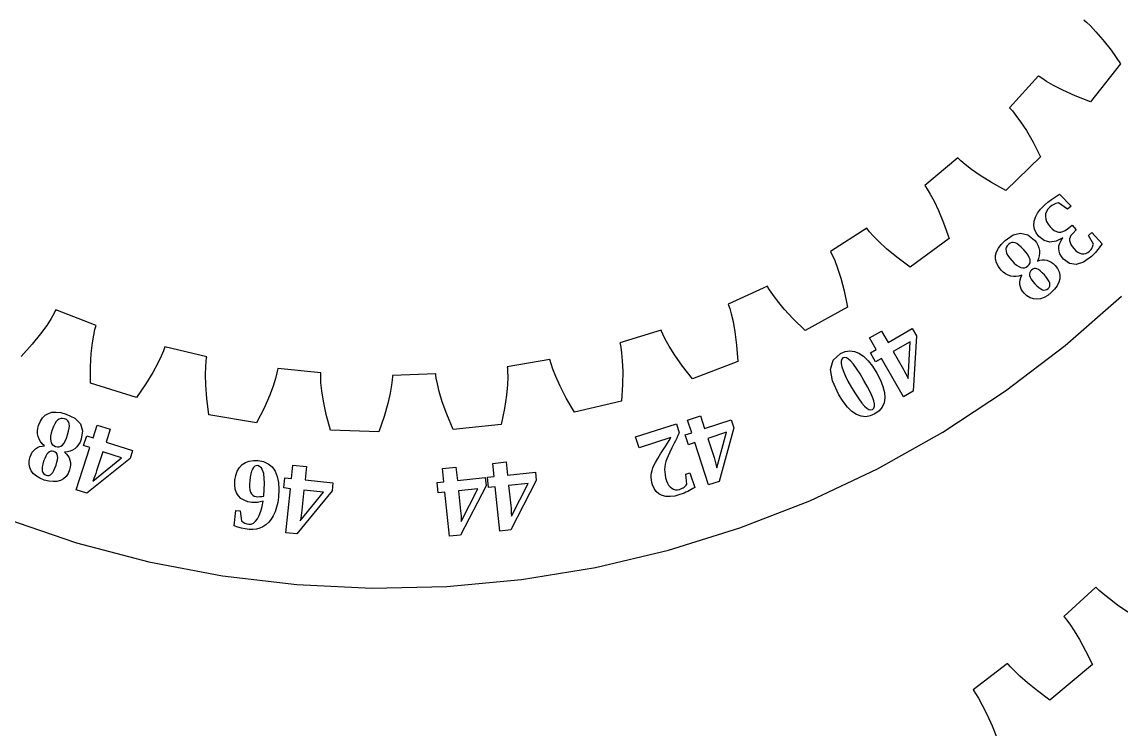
# Model space of a CAD drawing. Header units: metres. Extents: x -322 to 194, y -258 to 258.
# Drawn here: x -73.9 to 73.9, y -163.3 to -68.3 of the extents above; entities that cross this region are included whole.
import ezdxf

# ---------------------------------------------------------------- set-up
doc = ezdxf.new("R2010")
doc.units = ezdxf.units.M

msp = doc.modelspace()

# ---------------------------------------------------------------- linework, layer by layer
for p, q in [((68.8951, -67.9913), (69.2339, -68.2798)), ((69.2339, -68.2798), (69.7812, -68.795)), ((69.7812, -68.795), (70.5247, -69.5703)), ((70.5247, -69.5703), (71.4524, -70.6449)), ((71.4524, -70.6449), (72.5517, -72.0657)), ((72.5517, -72.0657), (73.8079, -73.8893)), ((73.8079, -73.8893), (69.7821, -78.9872)), ((62.7911, -75.4833), (58.8917, -79.7946)), ((62.906, -75.5755), (62.7911, -75.4833)), ((63.2651, -75.8382), (62.906, -75.5755)), ((63.8931, -76.2512), (63.2651, -75.8382)), ((64.8197, -76.7947), (63.8931, -76.2512)), ((66.0801, -77.448), (64.8197, -76.7947)), ((67.717, -78.188), (66.0801, -77.448)), ((69.7821, -78.9872), (67.717, -78.188)), ((58.8917, -79.7946), (58.995, -79.8997)), ((58.995, -79.8997), (59.2923, -80.2307)), ((59.2923, -80.2307), (59.7661, -80.8143)), ((59.7661, -80.8143), (60.3996, -81.6817)), ((60.3996, -81.6817), (61.1758, -82.8704)), ((61.1758, -82.8704), (62.0759, -84.4251)), ((62.0759, -84.4251), (63.0778, -86.3998)), ((51.9469, -86.5112), (47.5076, -90.2643)), ((52.0484, -86.6179), (51.9469, -86.5112)), ((52.3693, -86.9261), (52.0484, -86.6179)), ((52.9367, -87.4191), (52.3693, -86.9261)), ((63.0778, -86.3998), (58.4084, -90.9157)), ((53.7825, -88.0813), (52.9367, -87.4191)), ((54.9446, -88.8967), (53.7825, -88.0813)), ((56.4683, -89.8483), (54.9446, -88.8967)), ((58.4084, -90.9157), (56.4683, -89.8483)), ((47.5076, -90.2643), (47.5959, -90.3822)), ((47.5959, -90.3822), (47.8465, -90.7499)), ((47.8465, -90.7499), (48.2382, -91.3914)), ((48.2382, -91.3914), (48.7505, -92.3356)), ((65.0889, -91.7529), (65.6325, -91.4229)), ((65.6325, -91.4229), (67.1682, -93.0074)), ((48.7505, -92.3356), (49.3613, -93.6171)), ((63.0604, -93.432), (63.5867, -92.9004)), ((63.5867, -92.9004), (64.0659, -92.4916)), ((64.0659, -92.4916), (64.5667, -92.1092)), ((64.5773, -92.9581), (64.3267, -93.1559)), ((64.5667, -92.1092), (65.0889, -91.7529)), ((64.8508, -92.7957), (64.5773, -92.9581)), ((65.1469, -92.6686), (64.8508, -92.7957)), ((65.4659, -92.5769), (65.1469, -92.6686)), ((66.7045, -93.4249), (65.4659, -92.5769)), ((67.1682, -93.0074), (66.7045, -93.4249)), ((49.3613, -93.6171), (50.0462, -95.2779)), ((62.2123, -95.0623), (62.3732, -94.513)), ((62.3732, -94.513), (62.656, -93.9695)), ((62.656, -93.9695), (63.0604, -93.432)), ((63.7603, -94.0647), (63.7266, -94.4053)), ((63.7266, -94.4053), (63.7709, -94.7559)), ((63.8716, -93.7429), (63.7603, -94.0647)), ((64.0604, -93.44), (63.8716, -93.7429)), ((64.3267, -93.1559), (64.0604, -93.44)), ((39.7295, -95.9953), (34.8296, -99.1233)), ((39.8159, -96.1146), (39.7295, -95.9953)), ((50.0462, -95.2779), (50.776, -97.3685)), ((62.1764, -95.6038), (62.2123, -95.0623)), ((62.2698, -96.1227), (62.1764, -95.6038)), ((63.7709, -94.7559), (63.893, -95.1069)), ((63.893, -95.1069), (64.0931, -95.4582)), ((64.0931, -95.4582), (64.371, -95.8099)), ((64.371, -95.8099), (64.6477, -96.0827)), ((66.7097, -96.067), (67.3267, -95.5761)), ((67.3267, -95.5761), (67.8761, -96.1862)), ((40.0928, -96.4628), (39.8159, -96.1146)), ((40.5895, -97.0271), (40.0928, -96.4628)), ((41.3395, -97.7961), (40.5895, -97.0271)), ((50.776, -97.3685), (45.5463, -101.222)), ((58.3094, -97.6521), (59.3834, -96.9029)), ((59.3834, -96.9029), (60.3982, -96.6429)), ((60.3982, -96.6429), (61.3539, -96.872)), ((61.3539, -96.872), (62.2503, -97.5902)), ((62.4925, -96.6191), (62.2698, -96.1227)), ((62.8444, -97.093), (62.4925, -96.6191)), ((63.5521, -97.6649), (62.8444, -97.093)), ((64.6477, -96.0827), (64.9267, -96.2889)), ((64.9267, -96.2889), (65.2078, -96.4283)), ((66.082, -97.2633), (65.1709, -97.7501)), ((65.2078, -96.4283), (65.491, -96.5009)), ((65.491, -96.5009), (65.7802, -96.5036)), ((65.7802, -96.5036), (66.0797, -96.4321)), ((65.8274, -97.6205), (66.082, -97.2633)), ((66.0797, -96.4321), (66.3895, -96.2866)), ((66.3895, -96.2866), (66.7097, -96.067)), ((66.9843, -97.4185), (66.9823, -97.661)), ((67.046, -97.1832), (66.9843, -97.4185)), ((67.1672, -96.9551), (67.046, -97.1832)), ((67.3481, -96.7342), (67.1672, -96.9551)), ((67.8761, -96.1862), (67.3481, -96.7342)), ((69.5246, -96.9531), (69.9631, -96.5583)), ((70.1875, -98.1257), (69.5246, -96.9531)), ((69.9631, -96.5583), (71.3468, -98.0951)), ((42.3825, -98.7591), (41.3395, -97.7961)), ((43.7658, -99.9053), (42.3825, -98.7591)), ((57.1526, -99.1864), (57.4071, -98.6835)), ((57.4071, -98.6835), (57.7927, -98.172)), ((57.7927, -98.172), (58.3094, -97.6521)), ((58.4669, -98.5827), (58.4162, -98.8167)), ((58.4162, -98.8167), (58.4322, -99.0661)), ((58.5841, -98.3642), (58.4669, -98.5827)), ((58.7678, -98.1611), (58.5841, -98.3642)), ((58.9757, -98.0098), (58.7678, -98.1611)), ((59.1913, -97.9234), (58.9757, -98.0098)), ((59.4147, -97.9019), (59.1913, -97.9234)), ((59.6458, -97.9451), (59.4147, -97.9019)), ((59.8954, -98.0608), (59.6458, -97.9451)), ((60.1741, -98.255), (59.8954, -98.0608)), ((60.4819, -98.5277), (60.1741, -98.255)), ((60.819, -98.879), (60.4819, -98.5277)), ((61.1408, -99.2591), (60.819, -98.879)), ((62.2503, -97.5902), (62.5107, -97.9186)), ((62.5107, -97.9186), (62.7104, -98.2581)), ((62.7104, -98.2581), (62.8495, -98.6087)), ((62.8495, -98.6087), (62.9278, -98.9704)), ((62.9278, -98.9704), (62.9468, -99.3364)), ((64.3276, -97.8839), (63.5521, -97.6649)), ((65.1709, -97.7501), (64.3276, -97.8839)), ((65.5155, -98.722), (65.5442, -98.3499)), ((65.562, -99.0927), (65.5155, -98.722)), ((65.5442, -98.3499), (65.6481, -97.9827)), ((65.6481, -97.9827), (65.8274, -97.6205)), ((66.9823, -97.661), (67.0407, -97.9141)), ((67.0407, -97.9141), (67.1601, -98.1812)), ((67.1601, -98.1812), (67.3405, -98.4623)), ((67.3405, -98.4623), (67.582, -98.7574)), ((67.582, -98.7574), (67.8382, -99.0099)), ((69.6472, -99.0858), (69.7724, -98.9637)), ((69.7724, -98.9637), (69.8759, -98.8422)), ((69.8759, -98.8422), (69.9579, -98.7214)), ((69.9579, -98.7214), (70.0182, -98.6011)), ((70.0182, -98.6011), (70.0659, -98.4815)), ((70.0659, -98.4815), (70.11, -98.3624)), ((70.11, -98.3624), (70.1505, -98.2438)), ((70.1505, -98.2438), (70.1875, -98.1257)), ((70.7872, -98.8642), (70.6162, -99.0665)), ((70.9659, -98.6349), (70.7872, -98.8642)), ((71.1525, -98.3785), (70.9659, -98.6349)), ((71.3468, -98.0951), (71.1525, -98.3785)), ((34.8296, -99.1233), (34.9014, -99.2519)), ((34.9014, -99.2519), (35.1007, -99.6497)), ((35.1007, -99.6497), (35.4035, -100.338)), ((35.4035, -100.338), (35.7853, -101.342)), ((45.5463, -101.222), (43.7658, -99.9053)), ((57.0291, -99.6808), (57.1526, -99.1864)), ((57.0323, -100.17), (57.0291, -99.6808)), ((57.1577, -100.656), (57.0323, -100.17)), ((58.4322, -99.0661), (58.5174, -99.338)), ((58.5174, -99.338), (58.6749, -99.6395)), ((58.6749, -99.6395), (58.9046, -99.9705)), ((58.9046, -99.9705), (59.2064, -100.331)), ((59.2064, -100.331), (59.5447, -100.681)), ((61.3888, -99.6029), (61.1408, -99.2591)), ((61.563, -99.9104), (61.3888, -99.6029)), ((61.6634, -100.181), (61.563, -99.9104)), ((61.656, -100.654), (61.6935, -100.426)), ((61.6935, -100.426), (61.6634, -100.181)), ((62.8106, -100.057), (62.6554, -100.412)), ((62.6554, -100.412), (62.9807, -100.309)), ((62.9077, -99.6986), (62.8106, -100.057)), ((62.9468, -99.3364), (62.9077, -99.6986)), ((62.9807, -100.309), (63.3008, -100.257)), ((63.3008, -100.257), (63.6159, -100.254)), ((63.6159, -100.254), (63.9258, -100.301)), ((63.9258, -100.301), (64.226, -100.4)), ((64.226, -100.4), (64.5125, -100.551)), ((65.6833, -99.4554), (65.562, -99.0927)), ((65.8795, -99.81), (65.6833, -99.4554)), ((66.1506, -100.157), (65.8795, -99.81)), ((66.9472, -100.756), (66.1506, -100.157)), ((67.8382, -99.0099), (68.099, -99.2035)), ((68.099, -99.2035), (68.3645, -99.3381)), ((68.3645, -99.3381), (68.6345, -99.4137)), ((68.6345, -99.4137), (68.902, -99.4284)), ((69.9193, -99.7721), (68.8315, -100.563)), ((68.902, -99.4284), (69.1599, -99.3786)), ((69.1599, -99.3786), (69.4084, -99.2644)), ((69.4084, -99.2644), (69.6472, -99.0858)), ((70.0988, -99.6055), (69.9193, -99.7721)), ((70.2748, -99.4324), (70.0988, -99.6055)), ((70.4473, -99.2527), (70.2748, -99.4324)), ((70.6162, -99.0665), (70.4473, -99.2527)), ((35.7853, -101.342), (36.2199, -102.693)), ((57.4053, -101.14), (57.1577, -100.656)), ((57.7751, -101.62), (57.4053, -101.14)), ((58.0701, -101.909), (57.7751, -101.62)), ((58.3831, -102.14), (58.0701, -101.909)), ((59.5447, -100.681), (59.8606, -100.956)), ((59.8606, -100.956), (60.154, -101.156)), ((60.154, -101.156), (60.4248, -101.279)), ((60.4248, -101.279), (60.6791, -101.33)), ((60.6791, -101.33), (60.9228, -101.31)), ((60.9228, -101.31), (61.1557, -101.22)), ((61.1557, -101.22), (61.3781, -101.06)), ((61.3781, -101.06), (61.5509, -100.866)), ((61.5509, -100.866), (61.656, -100.654)), ((61.7074, -101.773), (61.6169, -101.952)), ((61.8534, -101.609), (61.7074, -101.773)), ((62.022, -101.489), (61.8534, -101.609)), ((62.2, -101.423), (62.022, -101.489)), ((62.3875, -101.413), (62.2, -101.423)), ((62.5844, -101.457), (62.3875, -101.413)), ((62.799, -101.562), (62.5844, -101.457)), ((63.0396, -101.735), (62.799, -101.562)), ((63.3063, -101.974), (63.0396, -101.735)), ((64.5125, -100.551), (64.7853, -100.753)), ((64.7853, -100.753), (65.0444, -101.007)), ((65.0444, -101.007), (65.3596, -101.426)), ((65.3596, -101.426), (65.5658, -101.861)), ((65.5658, -101.861), (65.6629, -102.313)), ((67.8408, -100.891), (66.9472, -100.756)), ((68.8315, -100.563), (67.8408, -100.891)), ((36.2199, -102.693), (36.6773, -104.43)), ((58.7141, -102.315), (58.3831, -102.14)), ((59.063, -102.431), (58.7141, -102.315)), ((59.4246, -102.49), (59.063, -102.431)), ((59.7936, -102.488), (59.4246, -102.49)), ((60.17, -102.426), (59.7936, -102.488)), ((60.5538, -102.304), (60.17, -102.426)), ((60.282, -103.242), (60.3209, -102.928)), ((60.2948, -103.557), (60.282, -103.242)), ((60.3209, -102.928), (60.4115, -102.615)), ((60.4115, -102.615), (60.5538, -102.304)), ((61.6169, -101.952), (61.582, -102.146)), ((61.582, -102.146), (61.6027, -102.354)), ((61.6027, -102.354), (61.6828, -102.585)), ((61.6828, -102.585), (61.8255, -102.845)), ((61.8255, -102.845), (62.0307, -103.134)), ((62.0307, -103.134), (62.2986, -103.451)), ((63.5991, -102.28), (63.3063, -101.974)), ((63.8657, -102.596), (63.5991, -102.28)), ((64.072, -102.883), (63.8657, -102.596)), ((64.218, -103.142), (64.072, -102.883)), ((64.3037, -103.372), (64.218, -103.142)), ((64.3325, -103.58), (64.3037, -103.372)), ((65.5309, -103.254), (65.3025, -103.72)), ((65.651, -102.781), (65.5309, -103.254)), ((65.6629, -102.313), (65.651, -102.781)), ((26.357, -103.766), (21.0839, -106.213)), ((26.4267, -103.896), (26.357, -103.766)), ((26.6548, -104.278), (26.4267, -103.896)), ((27.0718, -104.904), (26.6548, -104.278)), ((36.6773, -104.43), (37.1219, -106.6)), ((60.3596, -103.869), (60.2948, -103.557)), ((60.4767, -104.17), (60.3596, -103.869)), ((60.6462, -104.46), (60.4767, -104.17)), ((60.8679, -104.741), (60.6462, -104.46)), ((61.2517, -105.098), (60.8679, -104.741)), ((62.2986, -103.451), (62.5833, -103.747)), ((62.5833, -103.747), (62.8487, -103.979)), ((62.8487, -103.979), (63.0948, -104.147)), ((63.0948, -104.147), (63.3215, -104.253)), ((63.3215, -104.253), (63.5325, -104.298)), ((63.5325, -104.298), (63.7315, -104.287)), ((63.7315, -104.287), (63.9183, -104.22)), ((63.9183, -104.22), (64.093, -104.096)), ((64.5209, -104.633), (64.0328, -105.019)), ((64.093, -104.096), (64.2271, -103.942)), ((64.2271, -103.942), (64.307, -103.77)), ((64.307, -103.77), (64.3325, -103.58)), ((64.9658, -104.18), (64.5209, -104.633)), ((65.3025, -103.72), (64.9658, -104.18)), ((21.0839, -106.213), (21.138, -106.35)), ((21.138, -106.35), (21.2825, -106.771)), ((27.7126, -105.766), (27.0718, -104.904)), ((28.618, -106.859), (27.7126, -105.766)), ((61.6641, -105.35), (61.2517, -105.098)), ((62.1053, -105.496), (61.6641, -105.35)), ((62.5752, -105.537), (62.1053, -105.496)), ((63.06, -105.471), (62.5752, -105.537)), ((63.5458, -105.299), (63.06, -105.471)), ((64.0328, -105.019), (63.5458, -105.299)), ((66.4019, -111.764), (73.9755, -105.116)), ((-69.5744, -107.495), (-69.9487, -108.147)), ((-69.3724, -107.099), (-69.5744, -107.495)), ((-69.3115, -106.965), (-69.3724, -107.099)), ((-63.8867, -109.054), (-69.3115, -106.965)), ((21.2825, -106.771), (21.4908, -107.493)), ((21.4908, -107.493), (21.7354, -108.539)), ((29.8362, -108.179), (28.618, -106.859)), ((37.1219, -106.6), (31.4253, -109.721)), ((-70.5306, -109.05), (-71.3608, -110.202)), ((-69.9487, -108.147), (-70.5306, -109.05)), ((-64.0476, -109.624), (-63.9315, -109.195)), ((-63.9315, -109.195), (-63.8867, -109.054)), ((21.7354, -108.539), (21.986, -109.937)), ((31.4253, -109.721), (29.8362, -108.179)), ((-71.3608, -110.202), (-72.4881, -111.601)), ((-64.3814, -111.419), (-64.2073, -110.359)), ((-64.2073, -110.359), (-64.0476, -109.624)), ((12.0681, -109.686), (6.51587, -111.408)), ((12.1199, -109.824), (12.0681, -109.686)), ((12.295, -110.233), (12.1199, -109.824)), ((12.6249, -110.908), (12.295, -110.233)), ((21.986, -109.937), (22.2077, -111.719)), ((40.0909, -110.732), (41.6714, -109.82)), ((40.9869, -112.284), (40.0909, -110.732)), ((41.6714, -109.82), (42.5674, -111.372)), ((42.5674, -111.372), (45.8263, -109.49)), ((45.8263, -109.49), (46.3788, -110.447)), ((46.3788, -110.447), (45.959, -117.912)), ((-72.4881, -111.601), (-73.9707, -113.245)), ((-64.5381, -112.83), (-64.3814, -111.419)), ((-54.7016, -112.058), (-54.849, -112.478)), ((-54.6591, -111.917), (-54.7016, -112.058)), ((-49.0043, -113.264), (-54.6591, -111.917)), ((6.51587, -111.408), (6.55119, -111.551)), ((6.55119, -111.551), (6.63829, -111.987)), ((6.63829, -111.987), (6.74855, -112.731)), ((13.1451, -111.848), (12.6249, -110.908)), ((13.8966, -113.052), (13.1451, -111.848)), ((22.2077, -111.719), (22.3593, -113.929)), ((40.2006, -112.738), (40.9869, -112.284)), ((45.5461, -111.257), (43.2624, -112.576)), ((45.2765, -116.2), (45.5461, -111.257)), ((58.3829, -117.868), (66.4019, -111.764)), ((-64.6403, -114.623), (-64.5381, -112.83)), ((-55.1331, -113.173), (-55.5893, -114.146)), ((-54.849, -112.478), (-55.1331, -113.173)), ((-49.0877, -113.85), (-49.0299, -113.409)), ((-49.0299, -113.409), (-49.0043, -113.264)), ((-2.88235, -113.648), (-8.61455, -114.615)), ((-2.84938, -113.791), (-2.88235, -113.648)), ((6.74855, -112.731), (6.85155, -113.8)), ((14.9279, -114.523), (13.8966, -113.052)), ((34.836, -114.977), (35.2024, -113.747)), ((35.2024, -113.747), (36.1859, -112.839)), ((36.1859, -112.839), (36.8076, -112.567)), ((36.3389, -113.601), (36.2518, -113.854)), ((36.5128, -113.433), (36.3389, -113.601)), ((36.7406, -113.368), (36.5128, -113.433)), ((36.9953, -113.418), (36.7406, -113.368)), ((36.8076, -112.567), (37.4283, -112.469)), ((37.2769, -113.584), (36.9953, -113.418)), ((37.5854, -113.867), (37.2769, -113.584)), ((37.4283, -112.469), (38.048, -112.545)), ((38.048, -112.545), (38.6667, -112.796)), ((38.6667, -112.796), (39.2793, -113.216)), ((39.2793, -113.216), (39.881, -113.801)), ((40.8956, -113.942), (40.2006, -112.738)), ((41.6819, -113.488), (40.8956, -113.942)), ((44.6669, -118.658), (41.6819, -113.488)), ((43.2624, -112.576), (44.6139, -114.916)), ((-64.6439, -116.837), (-64.6403, -114.623)), ((-55.5893, -114.146), (-56.2587, -115.398)), ((-49.1794, -115.673), (-49.1481, -114.6)), ((-49.1481, -114.6), (-49.0877, -113.85)), ((-39.5007, -115.017), (-39.5909, -115.452)), ((-39.4774, -114.871), (-39.5007, -115.017)), ((-33.6934, -115.453), (-39.4774, -114.871)), ((-8.61455, -114.615), (-8.59862, -114.761)), ((-8.59862, -114.761), (-8.57045, -115.205)), ((-8.57045, -115.205), (-8.56027, -115.957)), ((-2.73035, -114.22), (-2.84938, -113.791)), ((-2.49338, -114.933), (-2.73035, -114.22)), ((-2.10307, -115.934), (-2.49338, -114.933)), ((6.85155, -113.8), (6.9136, -115.218)), ((6.9136, -115.218), (6.89578, -117.015)), ((16.2974, -116.263), (14.9279, -114.523)), ((22.3593, -113.929), (16.2974, -116.263)), ((35.0868, -116.53), (34.836, -114.977)), ((36.2518, -113.854), (36.2516, -114.192)), ((36.2516, -114.192), (36.3382, -114.615)), ((36.3382, -114.615), (36.519, -115.139)), ((36.519, -115.139), (36.8022, -115.78)), ((37.9362, -114.285), (37.5854, -113.867)), ((38.3441, -114.856), (37.9362, -114.285)), ((38.8091, -115.58), (38.3441, -114.856)), ((39.881, -113.801), (40.472, -114.55)), ((40.472, -114.55), (41.0521, -115.464)), ((44.6139, -114.916), (44.7982, -115.244)), ((-56.2587, -115.398), (-57.1895, -116.934)), ((-49.1466, -117.093), (-49.1794, -115.673)), ((-39.7796, -116.18), (-40.1022, -117.205)), ((-39.5909, -115.452), (-39.7796, -116.18)), ((-33.6996, -115.6), (-33.6934, -115.453)), ((-33.698, -116.045), (-33.6996, -115.6)), ((-33.6579, -116.796), (-33.698, -116.045)), ((-24.0724, -116.367), (-24.1625, -117.113)), ((-24.0411, -115.923), (-24.0724, -116.367)), ((-24.0374, -115.776), (-24.0411, -115.923)), ((-18.2275, -115.582), (-24.0374, -115.776)), ((-18.2139, -115.728), (-18.2275, -115.582)), ((-18.1531, -116.169), (-18.2139, -115.728)), ((-18.0133, -116.908), (-18.1531, -116.169)), ((-8.56027, -115.957), (-8.60071, -117.03)), ((-1.5188, -117.228), (-2.10307, -115.934)), ((35.9547, -118.407), (35.0868, -116.53)), ((36.8022, -115.78), (37.1877, -116.538)), ((37.1877, -116.538), (37.6755, -117.413)), ((39.3313, -116.457), (38.8091, -115.58)), ((39.8221, -117.334), (39.3313, -116.457)), ((41.0521, -115.464), (41.5422, -116.404)), ((41.5422, -116.404), (41.8869, -117.275)), ((44.7982, -115.244), (44.9701, -115.567)), ((44.9701, -115.567), (45.1295, -115.886)), ((45.1295, -115.886), (45.2765, -116.2)), ((-58.4397, -118.762), (-64.6439, -116.837)), ((-57.1895, -116.934), (-58.4397, -118.762)), ((-49.0088, -118.884), (-49.1466, -117.093)), ((-40.1022, -117.205), (-40.5988, -118.535)), ((-33.5459, -117.864), (-33.6579, -116.796)), ((-33.3242, -119.266), (-33.5459, -117.864)), ((-24.3456, -118.172), (-24.6605, -119.556)), ((-24.1625, -117.113), (-24.3456, -118.172)), ((-17.7599, -117.952), (-18.0133, -116.908)), ((-17.3533, -119.312), (-17.7599, -117.952)), ((-8.60071, -117.03), (-8.72824, -118.444)), ((-0.69273, -118.823), (-1.5188, -117.228)), ((6.89578, -117.015), (6.75151, -119.224)), ((37.6755, -117.413), (38.1783, -118.254)), ((40.2101, -118.086), (39.8221, -117.334)), ((40.4952, -118.713), (40.2101, -118.086)), ((41.8869, -117.275), (42.0862, -118.078)), ((42.0862, -118.078), (42.1402, -118.812)), ((45.959, -117.912), (44.6669, -118.658)), ((49.9578, -123.397), (58.3829, -117.868)), ((-48.7173, -121.079), (-49.0088, -118.884)), ((-40.5988, -118.535), (-41.3165, -120.181)), ((-32.9489, -121.023), (-33.3242, -119.266)), ((-24.6605, -119.556), (-25.1523, -121.284)), ((-16.7472, -121.003), (-17.3533, -119.312)), ((-8.72824, -118.444), (-8.98535, -120.222)), ((0.4326, -120.73), (-0.69273, -118.823)), ((6.75151, -119.224), (0.4326, -120.73)), ((36.5303, -119.31), (35.9547, -118.407)), ((37.118, -120.048), (36.5303, -119.31)), ((38.1783, -118.254), (38.6328, -118.952)), ((38.6328, -118.952), (39.0389, -119.507)), ((39.0389, -119.507), (39.3966, -119.918)), ((40.6774, -119.215), (40.4952, -118.713)), ((40.7642, -119.615), (40.6774, -119.215)), ((40.7642, -119.937), (40.7642, -119.615)), ((42.0429, -119.472), (41.7888, -120.049)), ((42.1402, -118.812), (42.0429, -119.472)), ((-71.0922, -121.479), (-70.7338, -121.127)), ((-70.7338, -121.127), (-70.3116, -120.88)), ((-70.3116, -120.88), (-69.8217, -120.739)), ((-69.8217, -120.739), (-69.2589, -120.708)), ((-69.2589, -120.708), (-68.6231, -120.787)), ((-68.6231, -120.787), (-67.9144, -120.974)), ((-67.9144, -120.974), (-66.7287, -121.53)), ((-42.3119, -122.159), (-48.7173, -121.079)), ((-41.3165, -120.181), (-42.3119, -122.159)), ((-32.3674, -123.16), (-32.9489, -121.023)), ((-15.8861, -123.043), (-16.7472, -121.003)), ((-8.98535, -120.222), (-9.42284, -122.393)), ((37.7178, -120.621), (37.118, -120.048)), ((38.3298, -121.028), (37.7178, -120.621)), ((38.9483, -121.267), (38.3298, -121.028)), ((39.3966, -119.918), (39.7158, -120.2)), ((39.7158, -120.2), (40.0067, -120.365)), ((40.0067, -120.365), (40.2691, -120.414)), ((40.8103, -120.959), (40.1886, -121.233)), ((40.2691, -120.414), (40.5033, -120.345)), ((40.5033, -120.345), (40.6772, -120.18)), ((40.6772, -120.18), (40.7642, -119.937)), ((41.3779, -120.545), (40.8103, -120.959)), ((41.7888, -120.049), (41.3779, -120.545)), ((-71.7205, -122.895), (-71.6177, -122.495)), ((-71.6177, -122.495), (-71.3868, -121.935)), ((-71.3868, -121.935), (-71.0922, -121.479)), ((-69.4529, -122.284), (-69.6247, -122.649)), ((-69.2705, -121.997), (-69.4529, -122.284)), ((-69.0777, -121.787), (-69.2705, -121.997)), ((-68.8697, -121.649), (-69.0777, -121.787)), ((-68.6417, -121.576), (-68.8697, -121.649)), ((-68.3939, -121.568), (-68.6417, -121.576)), ((-68.1261, -121.626), (-68.3939, -121.568)), ((-67.8912, -121.73), (-68.1261, -121.626)), ((-67.7085, -121.874), (-67.8912, -121.73)), ((-67.5782, -122.056), (-67.7085, -121.874)), ((-67.5001, -122.278), (-67.5782, -122.056)), ((-67.5043, -122.89), (-67.4754, -122.552)), ((-67.4754, -122.552), (-67.5001, -122.278)), ((-66.7287, -121.53), (-65.9961, -122.278)), ((-65.9961, -122.278), (-65.7167, -123.221)), ((-64.2896, -124.171), (-63.7359, -122.466)), ((-63.7359, -122.466), (-62.0002, -123.03)), ((-25.1523, -121.284), (-25.8752, -123.377)), ((-9.42284, -122.393), (-15.8861, -123.043)), ((8.63525, -124.058), (14.1171, -122.277)), ((14.1171, -122.277), (14.5133, -123.496)), ((15.6267, -121.786), (17.3624, -121.222)), ((16.1804, -123.491), (15.6267, -121.786)), ((17.3624, -121.222), (17.9161, -122.927)), ((17.9161, -122.927), (21.4949, -121.764)), ((21.4949, -121.764), (21.8364, -122.815)), ((39.5679, -121.335), (38.9483, -121.267)), ((40.1886, -121.233), (39.5679, -121.335)), ((-71.7646, -123.282), (-71.7205, -122.895)), ((-71.75, -123.656), (-71.7646, -123.282)), ((-71.6767, -124.016), (-71.75, -123.656)), ((-71.5467, -124.359), (-71.6767, -124.016)), ((-70.0004, -123.97), (-70.0263, -124.323)), ((-69.9203, -123.559), (-70.0004, -123.97)), ((-69.786, -123.09), (-69.9203, -123.559)), ((-69.6247, -122.649), (-69.786, -123.09)), ((-67.8905, -124.23), (-67.7222, -123.761)), ((-67.7222, -123.761), (-67.5865, -123.293)), ((-67.5865, -123.293), (-67.5043, -122.89)), ((-65.7167, -123.221), (-65.8905, -124.356)), ((-65.5827, -125.212), (-65.1532, -123.89)), ((-65.1532, -123.89), (-64.2896, -124.171)), ((-62.0002, -123.03), (-62.5539, -124.735)), ((-25.8752, -123.377), (-32.3674, -123.16)), ((9.10898, -125.516), (8.63525, -124.058)), ((14.3354, -123.874), (14.163, -124.233)), ((14.5133, -123.496), (14.3354, -123.874)), ((15.3169, -123.771), (16.1804, -123.491)), ((15.7464, -125.093), (15.3169, -123.771)), ((20.8536, -123.434), (18.3456, -124.249)), ((19.5621, -128.213), (20.8536, -123.434)), ((21.8364, -122.815), (19.8738, -130.029)), ((41.1674, -128.326), (49.9578, -123.397)), ((-72.0359, -125.646), (-71.769, -125.477)), ((-71.769, -125.477), (-71.4775, -125.354)), ((-71.3608, -124.678), (-71.5467, -124.359)), ((-71.4775, -125.354), (-71.1616, -125.276)), ((-71.1189, -124.973), (-71.3608, -124.678)), ((-71.1616, -125.276), (-70.8211, -125.244)), ((-70.8211, -125.244), (-71.1189, -124.973)), ((-70.0263, -124.323), (-69.998, -124.62)), ((-69.998, -124.62), (-69.9147, -124.865)), ((-69.9147, -124.865), (-69.7759, -125.066)), ((-69.7759, -125.066), (-69.5815, -125.223)), ((-69.5815, -125.223), (-69.3316, -125.336)), ((-69.3316, -125.336), (-69.0768, -125.388)), ((-69.0768, -125.388), (-68.8413, -125.374)), ((-68.8413, -125.374), (-68.625, -125.292)), ((-68.625, -125.292), (-68.428, -125.143)), ((-68.428, -125.143), (-68.2434, -124.921)), ((-68.2434, -124.921), (-68.0643, -124.616)), ((-68.0643, -124.616), (-67.8905, -124.23)), ((-66.4729, -125.384), (-66.7469, -125.633)), ((-66.564, -131.17), (-64.7191, -125.493)), ((-66.2388, -125.089), (-66.4729, -125.384)), ((-66.0447, -124.746), (-66.2388, -125.089)), ((-65.8905, -124.356), (-66.0447, -124.746)), ((-64.7191, -125.493), (-65.5827, -125.212)), ((-62.5539, -124.735), (-58.9751, -125.897)), ((13.3526, -124.137), (9.10898, -125.516)), ((12.0008, -126.321), (12.6942, -125.229)), ((12.6942, -125.229), (12.9073, -124.884)), ((12.9073, -124.884), (13.1268, -124.52)), ((13.1268, -124.52), (13.3526, -124.137)), ((13.5106, -125.536), (13.2379, -126.099)), ((13.8348, -124.896), (13.5106, -125.536)), ((13.9961, -124.574), (13.8348, -124.896)), ((14.163, -124.233), (13.9961, -124.574)), ((16.61, -124.813), (15.7464, -125.093)), ((18.4548, -130.49), (16.61, -124.813)), ((18.3456, -124.249), (19.1809, -126.819)), ((-72.8919, -127.245), (-72.7743, -126.734)), ((-72.7743, -126.734), (-72.6423, -126.402)), ((-72.6423, -126.402), (-72.4752, -126.11)), ((-72.4752, -126.11), (-72.2731, -125.858)), ((-72.2731, -125.858), (-72.0359, -125.646)), ((-70.801, -126.938), (-70.9422, -127.328)), ((-70.6535, -126.616), (-70.801, -126.938)), ((-70.4999, -126.362), (-70.6535, -126.616)), ((-70.34, -126.177), (-70.4999, -126.362)), ((-70.1697, -126.055), (-70.34, -126.177)), ((-69.9845, -125.988), (-70.1697, -126.055)), ((-69.7843, -125.977), (-69.9845, -125.988)), ((-69.5692, -126.022), (-69.7843, -125.977)), ((-69.3809, -126.108), (-69.5692, -126.022)), ((-69.2352, -126.229), (-69.3809, -126.108)), ((-69.1323, -126.386), (-69.2352, -126.229)), ((-69.072, -126.579), (-69.1323, -126.386)), ((-69.0852, -127.112), (-69.0562, -126.817)), ((-69.0562, -126.817), (-69.072, -126.579)), ((-67.7467, -126.075), (-68.1315, -126.118)), ((-68.1315, -126.118), (-67.88, -126.348)), ((-67.88, -126.348), (-67.6744, -126.599)), ((-67.3877, -125.98), (-67.7467, -126.075)), ((-67.6744, -126.599), (-67.5146, -126.871)), ((-67.5146, -126.871), (-67.4007, -127.163)), ((-67.0544, -125.832), (-67.3877, -125.98)), ((-66.7469, -125.633), (-67.0544, -125.832)), ((-59.3166, -126.948), (-65.145, -131.632)), ((-64.3293, -129.979), (-60.4755, -126.871)), ((-62.9835, -126.057), (-63.8187, -128.627)), ((-60.4755, -126.871), (-62.9835, -126.057)), ((-58.9751, -125.897), (-59.3166, -126.948)), ((11.309, -127.49), (11.608, -126.966)), ((11.608, -126.966), (12.0008, -126.321)), ((12.8474, -126.993), (12.7205, -127.36)), ((13.0169, -126.584), (12.8474, -126.993)), ((13.2379, -126.099), (13.0169, -126.584)), ((19.1809, -126.819), (19.293, -127.178)), ((-72.9038, -127.728), (-72.8919, -127.245)), ((-72.8099, -128.184), (-72.9038, -127.728)), ((-72.6101, -128.611), (-72.8099, -128.184)), ((-71.1238, -128.069), (-71.1469, -128.366)), ((-71.1469, -128.366), (-71.1247, -128.615)), ((-71.0556, -127.723), (-71.1238, -128.069)), ((-70.9422, -127.328), (-71.0556, -127.723)), ((-69.5633, -128.58), (-69.4177, -128.258)), ((-69.4177, -128.258), (-69.2779, -127.869)), ((-69.2779, -127.869), (-69.1591, -127.463)), ((-69.1591, -127.463), (-69.0852, -127.112)), ((-67.4526, -128.484), (-67.6577, -128.967)), ((-67.362, -128.133), (-67.4526, -128.484)), ((-67.4007, -127.163), (-67.336, -127.472)), ((-67.3231, -127.795), (-67.362, -128.133)), ((-67.336, -127.472), (-67.3231, -127.795)), ((-44.9079, -128.641), (-44.625, -128.158)), ((-44.625, -128.158), (-44.2589, -127.768)), ((-44.2589, -127.768), (-43.8176, -127.477)), ((-43.8176, -127.477), (-43.3087, -127.29)), ((-43.3087, -127.29), (-42.7322, -127.206)), ((-42.8697, -128.375), (-42.9841, -128.668)), ((-42.7316, -128.152), (-42.8697, -128.375)), ((-42.7322, -127.206), (-42.0883, -127.225)), ((-42.5626, -128), (-42.7316, -128.152)), ((-42.3627, -127.919), (-42.5626, -128)), ((-42.132, -127.909), (-42.3627, -127.919)), ((-41.6358, -128.211), (-42.132, -127.909)), ((-42.0883, -127.225), (-41.3656, -127.376)), ((-41.3407, -128.991), (-41.6358, -128.211)), ((-41.3656, -127.376), (-40.7491, -127.665)), ((-40.7491, -127.665), (-40.2387, -128.092)), ((-40.2387, -128.092), (-39.8345, -128.657)), ((-37.6145, -129.626), (-37.4272, -127.844)), ((-37.4272, -127.844), (-35.6122, -128.035)), ((-35.6122, -128.035), (-35.7995, -129.817)), ((-17.3237, -128.312), (-15.5087, -128.121)), ((-17.1364, -130.094), (-17.3237, -128.312)), ((-15.5087, -128.121), (-15.3214, -129.903)), ((-10.5787, -127.603), (-8.76364, -127.412)), ((-10.3913, -129.385), (-10.5787, -127.603)), ((-8.76364, -127.412), (-8.57632, -129.194)), ((10.8548, -128.56), (10.9624, -128.229)), ((10.9624, -128.229), (11.1038, -127.892)), ((11.1038, -127.892), (11.309, -127.49)), ((12.5673, -128.08), (12.5411, -128.432)), ((12.5411, -128.432), (12.5492, -128.788)), ((12.6271, -127.723), (12.5673, -128.08)), ((12.7205, -127.36), (12.6271, -127.723)), ((19.293, -127.178), (19.394, -127.53)), ((19.394, -127.53), (19.4837, -127.875)), ((19.4837, -127.875), (19.5621, -128.213)), ((32.0547, -132.629), (41.1674, -128.326)), ((-72.3109, -128.998), (-72.6101, -128.611)), ((-71.9185, -129.332), (-72.3109, -128.998)), ((-71.4329, -129.614), (-71.9185, -129.332)), ((-70.8542, -129.844), (-71.4329, -129.614)), ((-71.1247, -128.615), (-71.0586, -128.821)), ((-71.0586, -128.821), (-70.9497, -128.987)), ((-70.9497, -128.987), (-70.798, -129.115)), ((-70.2397, -130.003), (-70.8542, -129.844)), ((-70.798, -129.115), (-70.6035, -129.205)), ((-70.6035, -129.205), (-70.403, -129.244)), ((-70.403, -129.244), (-70.2141, -129.227)), ((-69.6733, -130.064), (-70.2397, -130.003)), ((-70.2141, -129.227), (-70.0368, -129.154)), ((-70.0368, -129.154), (-69.8712, -129.025)), ((-69.8712, -129.025), (-69.7144, -128.836)), ((-69.7144, -128.836), (-69.5633, -128.58)), ((-68.6853, -129.897), (-69.1552, -130.029)), ((-68.2741, -129.673), (-68.6853, -129.897)), ((-67.9315, -129.363), (-68.2741, -129.673)), ((-67.6577, -128.967), (-67.9315, -129.363)), ((-64.1942, -129.659), (-64.3293, -129.979)), ((-64.0641, -129.327), (-64.1942, -129.659)), ((-63.9389, -128.984), (-64.0641, -129.327)), ((-63.8187, -128.627), (-63.9389, -128.984)), ((-45.2474, -130.507), (-45.2246, -129.886)), ((-45.2246, -129.886), (-45.1078, -129.217)), ((-45.1078, -129.217), (-44.9079, -128.641)), ((-43.228, -129.966), (-43.259, -130.42)), ((-43.1633, -129.464), (-43.228, -129.966)), ((-43.082, -129.031), (-43.1633, -129.464)), ((-42.9841, -128.668), (-43.082, -129.031)), ((-41.2467, -130.249), (-41.3407, -128.991)), ((-39.8345, -128.657), (-39.5425, -129.352)), ((-39.5425, -129.352), (-39.3676, -130.169)), ((-38.6628, -130.914), (-38.5175, -129.531)), ((-38.5175, -129.531), (-37.6145, -129.626)), ((-35.7995, -129.817), (-32.0571, -130.21)), ((-15.3214, -129.903), (-11.579, -129.51)), ((-11.579, -129.51), (-11.4635, -130.609)), ((-11.2944, -129.48), (-10.3913, -129.385)), ((-11.1491, -130.862), (-11.2944, -129.48)), ((-8.57632, -129.194), (-4.83394, -128.801)), ((-4.71843, -129.9), (-8.13818, -136.549)), ((-4.83394, -128.801), (-4.71843, -129.9)), ((10.7345, -129.516), (10.7412, -129.2)), ((10.7613, -129.839), (10.7345, -129.516)), ((10.7412, -129.2), (10.7811, -128.883)), ((10.8215, -130.169), (10.7613, -129.839)), ((10.7811, -128.883), (10.8548, -128.56)), ((12.5492, -128.788), (12.5923, -129.158)), ((12.5923, -129.158), (12.6702, -129.539)), ((12.6702, -129.539), (12.783, -129.934)), ((12.783, -129.934), (12.9135, -130.263)), ((15.3849, -129.075), (15.946, -128.892)), ((15.5135, -130.416), (15.3849, -129.075)), ((15.946, -128.892), (16.585, -130.859)), ((-69.1552, -130.029), (-69.6733, -130.064)), ((-65.145, -131.632), (-66.564, -131.17)), ((-45.1783, -131.061), (-45.2474, -130.507)), ((-45.0173, -131.546), (-45.1783, -131.061)), ((-43.259, -130.42), (-43.2513, -130.821)), ((-43.2513, -130.821), (-43.2047, -131.171)), ((-43.2047, -131.171), (-43.1195, -131.469)), ((-43.1195, -131.469), (-42.9959, -131.71)), ((-41.3538, -131.985), (-41.2467, -130.249)), ((-39.3097, -131.108), (-39.369, -132.168)), ((-39.3676, -130.169), (-39.3097, -131.108)), ((-37.7598, -131.008), (-38.6628, -130.914)), ((-38.3838, -136.946), (-37.7598, -131.008)), ((-32.1726, -131.309), (-36.9, -137.102)), ((-36.4458, -135.315), (-33.3222, -131.475)), ((-35.9448, -131.199), (-36.2273, -133.887)), ((-33.3222, -131.475), (-35.9448, -131.199)), ((-32.0571, -130.21), (-32.1726, -131.309)), ((-18.0394, -130.189), (-17.1364, -130.094)), ((-17.8941, -131.571), (-18.0394, -130.189)), ((-16.9911, -131.476), (-17.8941, -131.571)), ((-16.3671, -137.414), (-16.9911, -131.476)), ((-12.5535, -131.01), (-15.1761, -131.286)), ((-15.1761, -131.286), (-14.8935, -133.974)), ((-11.4635, -130.609), (-14.8832, -137.258)), ((-14.8103, -135.416), (-12.5535, -131.01)), ((-10.246, -130.767), (-11.1491, -130.862)), ((-9.62201, -136.705), (-10.246, -130.767)), ((-5.80849, -130.301), (-8.43103, -130.577)), ((-8.43103, -130.577), (-8.14848, -133.265)), ((-8.06529, -134.707), (-5.80849, -130.301)), ((10.9151, -130.505), (10.8215, -130.169)), ((11.1289, -131.002), (10.9151, -130.505)), ((11.4172, -131.406), (11.1289, -131.002)), ((11.78, -131.716), (11.4172, -131.406)), ((12.9135, -130.263), (13.0758, -130.544)), ((13.0758, -130.544), (13.2698, -130.777)), ((13.2698, -130.777), (13.4956, -130.962)), ((13.4956, -130.962), (13.7421, -131.092)), ((13.7421, -131.092), (13.9993, -131.158)), ((13.9993, -131.158), (14.2671, -131.161)), ((14.2671, -131.161), (14.5457, -131.1)), ((14.5457, -131.1), (14.7337, -131.033)), ((14.7337, -131.033), (14.8982, -130.963)), ((14.8982, -130.963), (15.0392, -130.888)), ((15.0392, -130.888), (15.1567, -130.809)), ((15.1567, -130.809), (15.2583, -130.724)), ((15.2583, -130.724), (15.3516, -130.63)), ((15.3516, -130.63), (15.4367, -130.527)), ((15.6396, -131.383), (15.3988, -131.5)), ((15.4367, -130.527), (15.5135, -130.416)), ((15.8737, -131.26), (15.6396, -131.383)), ((16.1093, -131.132), (15.8737, -131.26)), ((16.3464, -130.998), (16.1093, -131.132)), ((16.585, -130.859), (16.3464, -130.998)), ((19.8738, -130.029), (18.4548, -130.49)), ((-44.7643, -131.964), (-45.0173, -131.546)), ((-44.426, -132.309), (-44.7643, -131.964)), ((-44.0081, -132.574), (-44.426, -132.309)), ((-43.5105, -132.759), (-44.0081, -132.574)), ((-42.9333, -132.864), (-43.5105, -132.759)), ((-42.9959, -131.71), (-42.8335, -131.891)), ((-42.5694, -132.882), (-42.9333, -132.864)), ((-42.8335, -131.891), (-42.6323, -132.01)), ((-42.6323, -132.01), (-42.3921, -132.068)), ((-42.1997, -132.861), (-42.5694, -132.882)), ((-42.3921, -132.068), (-42.1402, -132.085)), ((-41.8242, -132.8), (-42.1997, -132.861)), ((-42.1402, -132.085), (-41.8838, -132.082)), ((-41.8838, -132.082), (-41.6228, -132.06)), ((-41.443, -132.7), (-41.8242, -132.8)), ((-41.6228, -132.06), (-41.3573, -132.019)), ((-41.5784, -133.422), (-41.443, -132.7)), ((-41.3573, -132.019), (-41.3538, -131.985)), ((-39.4702, -132.869), (-39.6205, -133.515)), ((-39.369, -132.168), (-39.4702, -132.869)), ((12.2172, -131.934), (11.78, -131.716)), ((12.7216, -132.054), (12.2172, -131.934)), ((13.2854, -132.075), (12.7216, -132.054)), ((13.9086, -131.994), (13.2854, -132.075)), ((14.5912, -131.813), (13.9086, -131.994)), ((14.8746, -131.715), (14.5912, -131.813)), ((15.1438, -131.611), (14.8746, -131.715)), ((15.3988, -131.5), (15.1438, -131.611)), ((22.664, -136.285), (32.0547, -132.629)), ((-45.314, -135.989), (-45.0978, -133.932)), ((-45.0978, -133.932), (-44.5111, -133.994)), ((-44.5111, -133.994), (-44.3581, -135.332)), ((-41.9522, -134.596), (-41.7482, -134.054)), ((-41.7482, -134.054), (-41.5784, -133.422)), ((-39.8199, -134.106), (-40.0683, -134.641)), ((-39.6205, -133.515), (-39.8199, -134.106)), ((-36.2708, -134.261), (-36.3218, -134.623)), ((-36.2273, -133.887), (-36.2708, -134.261)), ((-14.8935, -133.974), (-14.8585, -134.348)), ((-14.8585, -134.348), (-14.8329, -134.713)), ((-8.14848, -133.265), (-8.11343, -133.639)), ((-8.11343, -133.639), (-8.08786, -134.004)), ((-8.08786, -134.004), (-8.07182, -134.36)), ((-8.07182, -134.36), (-8.06529, -134.707)), ((-76.0899, -135.039), (-66.5456, -138.273)), ((-44.3581, -135.332), (-44.136, -135.511)), ((-44.136, -135.511), (-43.8984, -135.646)), ((-43.8984, -135.646), (-43.6452, -135.739)), ((-43.6452, -135.739), (-43.3765, -135.789)), ((-43.3765, -135.789), (-43.0495, -135.77)), ((-43.0495, -135.77), (-42.7429, -135.639)), ((-42.7429, -135.639), (-42.4565, -135.399)), ((-42.4565, -135.399), (-42.1905, -135.047)), ((-42.1905, -135.047), (-41.9522, -134.596)), ((-41.0536, -135.857), (-41.4553, -136.127)), ((-40.6886, -135.52), (-41.0536, -135.857)), ((-40.3602, -135.114), (-40.6886, -135.52)), ((-40.0683, -134.641), (-40.3602, -135.114)), ((-36.3801, -134.975), (-36.4458, -135.315)), ((-36.3218, -134.623), (-36.3801, -134.975)), ((-14.8329, -134.713), (-14.8169, -135.069)), ((-14.8169, -135.069), (-14.8103, -135.416)), ((-44.8338, -136.168), (-45.314, -135.989)), ((-44.3405, -136.311), (-44.8338, -136.168)), ((-43.8341, -136.419), (-44.3405, -136.311)), ((-43.3146, -136.492), (-43.8341, -136.419)), ((-42.8165, -136.509), (-43.3146, -136.492)), ((-42.3406, -136.454), (-42.8165, -136.509)), ((-41.8868, -136.327), (-42.3406, -136.454)), ((-41.4553, -136.127), (-41.8868, -136.327)), ((-36.9, -137.102), (-38.3838, -136.946)), ((-14.8832, -137.258), (-16.3671, -137.414)), ((-8.13818, -136.549), (-9.62201, -136.705)), ((13.0411, -139.278), (22.664, -136.285)), ((-66.5456, -138.273), (-56.7989, -140.835)), ((3.23286, -141.593), (13.0411, -139.278)), ((-56.7989, -140.835), (-46.8973, -142.71)), ((-6.71291, -143.217), (3.23286, -141.593)), ((-46.8973, -142.71), (-36.8891, -143.89)), ((-16.7478, -144.144), (-6.71291, -143.217)), ((-36.8891, -143.89), (-26.8229, -144.368)), ((-26.8229, -144.368), (-16.7478, -144.144)), ((70.5275, -144.27), (66.2053, -148.183)), ((70.6302, -144.375), (70.5275, -144.27)), ((70.9501, -144.679), (70.6302, -144.375)), ((71.5066, -145.169), (70.9501, -144.679)), ((72.3212, -145.833), (71.5066, -145.169)), ((73.4188, -146.658), (72.3212, -145.833)), ((74.8274, -147.631), (73.4188, -146.658)), ((66.2053, -148.183), (66.2992, -148.295)), ((66.2992, -148.295), (66.5702, -148.644)), ((66.5702, -148.644), (67.0029, -149.246)), ((67.0029, -149.246), (67.5825, -150.123)), ((67.5825, -150.123), (68.2942, -151.297)), ((68.2942, -151.297), (69.1225, -152.795)), ((69.1225, -152.795), (70.0509, -154.648)), ((58.64, -154.502), (54.0206, -158.059)), ((58.734, -154.615), (58.64, -154.502)), ((59.0287, -154.943), (58.734, -154.615)), ((59.5445, -155.476), (59.0287, -154.943)), ((70.0509, -154.648), (64.3178, -159.437)), ((60.3038, -156.203), (59.5445, -155.476)), ((61.3324, -157.112), (60.3038, -156.203)), ((54.0206, -158.059), (54.1053, -158.179)), ((62.6593, -158.194), (61.3324, -157.112)), ((54.1053, -158.179), (54.3477, -158.548)), ((54.3477, -158.548), (54.7312, -159.182)), ((54.7312, -159.182), (55.2393, -160.102)), ((64.3178, -159.437), (62.6593, -158.194)), ((55.2393, -160.102), (55.8554, -161.329)), ((55.8554, -161.329), (56.5621, -162.888)), ((56.5621, -162.888), (57.3404, -164.81))]:
    msp.add_line(p, q)

doc.saveas('drawing.dxf')
